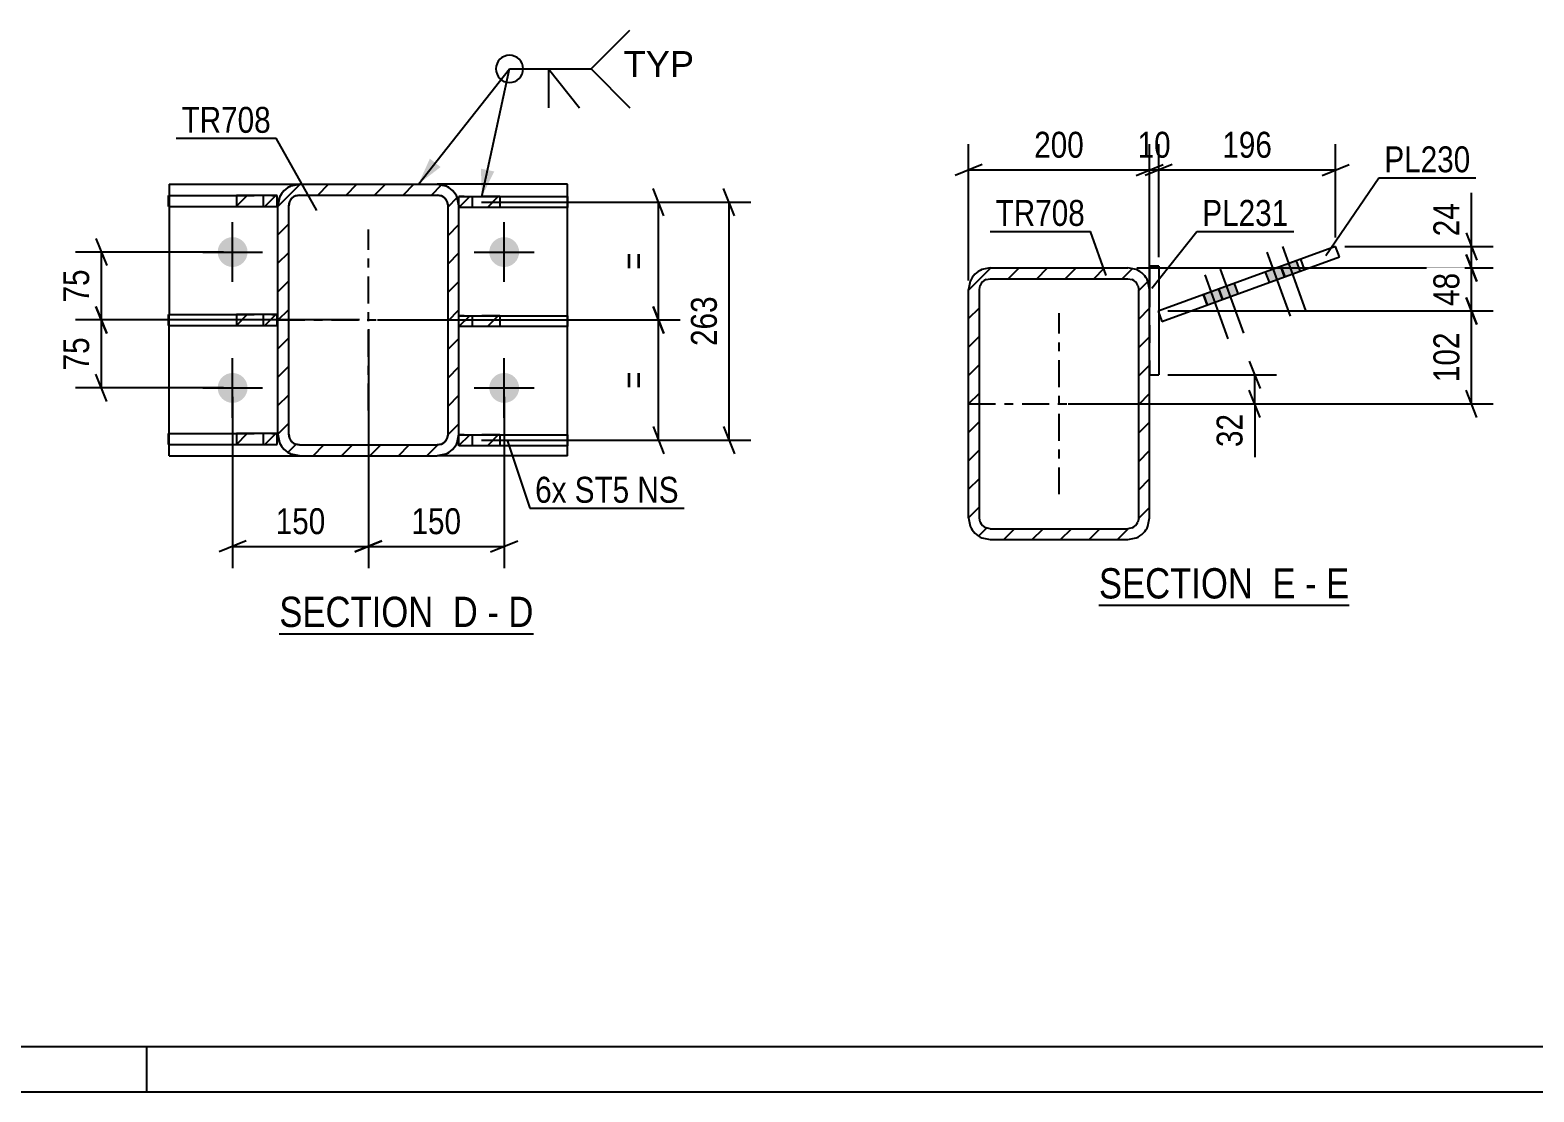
# Model space of a CAD drawing. Header units: millimetres. Extents: x -118 to 1071, y -539 to 302.
# Drawn here: x 8 to 174.2, y -539.5 to -422.2 of the extents above; entities that cross this region are included whole.
import ezdxf

# ---------------------------------------------------------------- set-up
doc = ezdxf.new("R2010")
doc.units = ezdxf.units.MM
doc.linetypes.add('DXK_LINE_DOT2', pattern=[3.9198, 1.9599, -1.9599])
doc.linetypes.add('DXK_LINE_DOT3', pattern=[5.9187, 2.979, -0.9799, 0.9799, -0.9799])
doc.styles.add('Arial', font='ARIAL.TTF', dxfattribs={"height": 0.2})
doc.styles.add('Arial Narrow', font='ARIALN.TTF', dxfattribs={"height": 0.2})

# ---------------------------------------------------------------- blocks, each defined once
blk = doc.blocks.new('Unknown-761550375-18 - 31289')
at = {"color": 6, "linetype": 'Continuous'}
blk.add_line((126.1, -485.72), (153.75, -485.72), dxfattribs=at)
at = {"color": 0, "linetype": 'Continuous'}
for points in [[(144.21, -484.97), (144.21, -481.47), (126.1, -481.47), (126.1, -484.97)], [(147.82, -484.97), (147.82, -481.47), (145.26, -481.47), (145.26, -484.97)], [(150.14, -484.97), (150.14, -481.47), (148.87, -481.47), (148.87, -484.97)], [(153.75, -484.97), (153.75, -481.47), (151.19, -481.47), (151.19, -484.97)]]:
    blk.add_wipeout(points, dxfattribs=at)
at = {"color": 7, "linetype": 'Continuous', "style": 'Arial Narrow'}
for s, p in [('SECTION ', (126.1, -484.97)), ('E', (145.26, -484.97)), ('E', (151.19, -484.97)), ('-', (148.87, -484.97))]:
    blk.add_text(s, height=3.34, dxfattribs=at).set_placement(p)
blk = doc.blocks.new('Unknown-761550375-1135')
at = {"color": 5, "linetype": 'Continuous'}
for p, q in [((-113.09, -534.46), (1065.91, -534.46)), ((20.91, -539.46), (20.91, -534.46)), ((-118.09, -539.46), (1070.91, -539.46))]:
    blk.add_line(p, q, dxfattribs=at)
blk = doc.blocks.new('Unknown-761550375-16 - 29716')
at = {"color": 6, "linetype": 'Continuous'}
blk.add_line((35.56, -488.87), (63.63, -488.87), dxfattribs=at)
at = {"color": 0, "linetype": 'Continuous'}
for points in [[(53.67, -488.12), (53.67, -484.62), (35.56, -484.62), (35.56, -488.12)], [(57.49, -488.12), (57.49, -484.62), (54.72, -484.62), (54.72, -488.12)], [(59.81, -488.12), (59.81, -484.62), (58.54, -484.62), (58.54, -488.12)], [(63.63, -488.12), (63.63, -484.62), (60.86, -484.62), (60.86, -488.12)]]:
    blk.add_wipeout(points, dxfattribs=at)
at = {"color": 7, "linetype": 'Continuous', "style": 'Arial Narrow'}
for s, p in [('SECTION ', (35.56, -488.12)), ('D', (54.72, -488.12)), ('D', (60.86, -488.12)), ('-', (58.54, -488.12))]:
    blk.add_text(s, height=3.34, dxfattribs=at).set_placement(p)
blk = doc.blocks.new('Part-761550375-31332 - 31289')
at = {"linetype": 'Continuous'}
h = blk.add_hatch(dxfattribs=at)
h.set_pattern_fill('', scale=0.7, style=0, pattern_type=0)
h.set_pattern_definition([(45, (111.696, -476.0658), (-1.57154, 1.57154), [])])
h.paths.add_polyline_path([(111.7, -450.87), (111.7, -476.07), (111.88, -476.98), (112.4, -477.76), (113.18, -478.28), (114.1, -478.47), (129.3, -478.47), (130.21, -478.28), (130.99, -477.76), (131.51, -476.98), (131.7, -476.07), (131.7, -450.87), (131.51, -449.95), (130.99, -449.17), (130.21, -448.65), (129.3, -448.47), (114.1, -448.47), (113.18, -448.65), (112.4, -449.17), (111.88, -449.95)])
h.paths.add_polyline_path([(113.25, -450.02), (113.64, -449.76), (114.1, -449.67), (129.3, -449.67), (129.76, -449.76), (130.14, -450.02), (130.4, -450.41), (130.5, -450.87), (130.5, -476.07), (130.4, -476.53), (130.14, -476.91), (129.76, -477.17), (129.3, -477.27), (114.1, -477.27), (113.64, -477.17), (113.25, -476.91), (112.99, -476.53), (112.9, -476.07), (112.9, -450.87), (112.99, -450.41)])
at = {"color": 2, "linetype": 'Continuous'}
for p, q in [((114.1, -448.47), (113.18, -448.65)), ((114.1, -448.47), (129.3, -448.47)), ((130.21, -448.65), (129.3, -448.47)), ((111.88, -449.95), (111.7, -450.87)), ((113.64, -449.76), (114.1, -449.67)), ((114.1, -449.67), (129.3, -449.67)), ((129.3, -449.67), (129.76, -449.76)), ((131.7, -450.87), (131.51, -449.95)), ((111.7, -476.07), (111.7, -450.87)), ((112.9, -450.87), (112.99, -450.41)), ((112.9, -476.07), (112.9, -450.87)), ((130.4, -450.41), (130.5, -450.87)), ((130.5, -476.07), (130.5, -450.87)), ((131.7, -476.07), (131.7, -450.87)), ((111.7, -476.07), (111.88, -476.98)), ((112.99, -476.53), (112.9, -476.07)), ((130.5, -476.07), (130.4, -476.53)), ((131.51, -476.98), (131.7, -476.07)), ((113.18, -478.28), (114.1, -478.47)), ((114.1, -477.27), (113.64, -477.17)), ((114.1, -477.27), (129.3, -477.27)), ((129.76, -477.17), (129.3, -477.27)), ((129.3, -478.47), (130.21, -478.28)), ((114.1, -478.47), (129.3, -478.47))]:
    blk.add_line(p, q, dxfattribs=at)
at = {"color": 7, "linetype": 'DXK_LINE_DOT3'}
for p, q in [((121.7, -473.47), (121.7, -453.47)), ((111.7, -463.47), (131.7, -463.47))]:
    blk.add_line(p, q, dxfattribs=at)
at = {"color": 2, "linetype": 'Continuous'}
for centre, radius, start, end in [((114.1, -450.87), 2.4, 112.5, 157.5), ((114.1, -450.87), 1.2, 112.5, 157.5), ((129.3, -450.87), 1.2, 22.5, 67.5), ((129.3, -450.87), 2.4, 22.5, 67.5), ((114.1, -476.07), 1.2, 202.5, 247.5), ((129.3, -476.07), 1.2, 292.5, 337.5), ((114.1, -476.07), 2.4, 202.5, 247.5), ((129.3, -476.07), 2.4, 292.5, 337.5)]:
    blk.add_arc(centre, radius, start, end, dxfattribs=at)
blk = doc.blocks.new('Part-761550375-31386 - 31289')
at = {"color": 2, "linetype": 'Continuous'}
for p, q in [((131.7, -448.27), (131.7, -450.86)), ((132.7, -448.27), (131.7, -448.27)), ((132.7, -448.27), (132.7, -460.27)), ((131.7, -460.27), (132.7, -460.27))]:
    blk.add_line(p, q, dxfattribs=at)
at = {"color": 7, "linetype": 'DXK_LINE_DOT2'}
blk.add_line((131.7, -450.86), (131.7, -460.27), dxfattribs=at)
blk = doc.blocks.new('Part-761550375-31413 - 31289')
at = {"color": 2, "linetype": 'Continuous'}
for p, q in [((152.25, -446.1), (132.65, -453.24)), ((152.67, -447.23), (152.25, -446.1)), ((133.06, -454.37), (152.67, -447.23)), ((148.82, -448.63), (148.41, -447.5)), ((132.65, -453.24), (133.06, -454.37))]:
    blk.add_line(p, q, dxfattribs=at)
at = {"color": 7, "linetype": 'DXK_LINE_DOT2'}
blk.add_line((138.08, -452.54), (137.67, -451.41), dxfattribs=at)
blk = doc.blocks.new('Bolt-761550375-31441 - 31289')
at = {"linetype": 'Continuous'}
for points in [[(144.89, -450.06), (146.58, -449.44), (146.17, -448.31), (144.48, -448.93)], [(146.62, -449.43), (148.31, -448.81), (147.9, -447.69), (146.21, -448.3)], [(139.75, -451.93), (141.45, -451.31), (141.03, -450.18), (139.34, -450.8)], [(138.03, -452.56), (139.72, -451.94), (139.31, -450.81), (137.62, -451.43)]]:
    blk.add_hatch(color=1, dxfattribs=at).paths.add_polyline_path(points)
at = {"color": 1, "linetype": 'Continuous'}
for p, q in [((144.64, -446.74), (147.21, -453.79)), ((146.37, -446.11), (148.93, -453.16)), ((146.17, -448.31), (146.58, -449.44)), ((146.21, -448.3), (146.62, -449.43)), ((147.9, -447.69), (148.31, -448.81)), ((137.78, -449.24), (140.34, -456.29)), ((139.51, -448.61), (142.07, -455.66)), ((141.03, -450.18), (141.45, -451.31)), ((144.48, -448.93), (144.89, -450.06)), ((137.62, -451.43), (138.03, -452.56)), ((139.31, -450.81), (139.72, -451.94)), ((139.34, -450.8), (139.75, -451.93))]:
    blk.add_line(p, q, dxfattribs=at)
blk = doc.blocks.new('Part-761550375-29772 - 29716')
at = {"linetype": 'Continuous'}
h = blk.add_hatch(dxfattribs=at)
h.set_pattern_fill('', scale=0.7, style=0, pattern_type=0)
h.set_pattern_definition([(45, (30.8278, -467.9673), (-1.5715, 1.5715), [])])
h.paths.add_polyline_path([(30.83, -466.77), (30.83, -467.97), (35.32, -467.97), (35.32, -466.77)])
at = {"color": 2, "linetype": 'Continuous'}
for p, q in [((23.32, -466.77), (30.83, -466.77)), ((23.32, -467.97), (23.32, -466.77)), ((35.32, -466.77), (30.83, -466.77)), ((30.83, -466.77), (30.83, -467.97)), ((35.32, -467.97), (35.32, -466.77)), ((23.32, -467.97), (30.83, -467.97)), ((30.83, -467.97), (35.32, -467.97))]:
    blk.add_line(p, q, dxfattribs=at)
at = {"color": 7, "linetype": 'DXK_LINE_DOT2'}
for p, q in [((30.83, -466.77), (35.32, -466.77)), ((33.82, -467.97), (33.82, -466.77)), ((35.32, -467.97), (35.32, -466.77)), ((30.83, -467.97), (35.32, -467.97))]:
    blk.add_line(p, q, dxfattribs=at)
blk = doc.blocks.new('Part-761550375-29775 - 29716')
at = {"linetype": 'Continuous'}
h = blk.add_hatch(dxfattribs=at)
h.set_pattern_fill('', scale=0.7, style=0, pattern_type=0)
h.set_pattern_definition([(45, (55.4005, -468.0973), (-1.5715, 1.5715), [])])
h.paths.add_polyline_path([(55.4, -466.9), (55.4, -468.1), (59.9, -468.1), (59.9, -466.9)])
at = {"color": 7, "linetype": 'DXK_LINE_DOT2'}
for p, q in [((55.4, -468.1), (55.4, -466.9)), ((59.9, -466.9), (55.4, -466.9)), ((59.9, -468.1), (55.4, -468.1)), ((56.9, -468.1), (56.9, -466.9))]:
    blk.add_line(p, q, dxfattribs=at)
at = {"color": 2, "linetype": 'Continuous'}
for p, q in [((55.4, -468.1), (55.4, -466.9)), ((55.4, -466.9), (59.9, -466.9)), ((59.9, -468.1), (55.4, -468.1)), ((59.9, -466.9), (67.4, -466.9)), ((59.9, -466.9), (59.9, -468.1)), ((67.4, -468.1), (59.9, -468.1)), ((67.4, -466.9), (67.4, -468.1))]:
    blk.add_line(p, q, dxfattribs=at)
blk = doc.blocks.new('Part-761550375-29759 - 29716')
at = {"linetype": 'Continuous'}
h = blk.add_hatch(dxfattribs=at)
h.set_pattern_fill('', scale=0.7, style=0, pattern_type=0)
h.set_pattern_definition([(45, (35.4005, -466.8168), (-1.57154, 1.57154), [])])
h.paths.add_polyline_path([(35.4, -441.62), (35.4, -466.82), (35.58, -467.74), (36.1, -468.51), (36.88, -469.03), (37.8, -469.22), (53, -469.22), (53.92, -469.03), (54.7, -468.51), (55.22, -467.74), (55.4, -466.82), (55.4, -441.62), (55.22, -440.7), (54.7, -439.92), (53.92, -439.4), (53, -439.22), (37.8, -439.22), (36.88, -439.4), (36.1, -439.92), (35.58, -440.7)])
h.paths.add_polyline_path([(36.95, -440.77), (37.34, -440.51), (37.8, -440.42), (53, -440.42), (53.46, -440.51), (53.85, -440.77), (54.11, -441.16), (54.2, -441.62), (54.2, -466.82), (54.11, -467.28), (53.85, -467.67), (53.46, -467.93), (53, -468.02), (37.8, -468.02), (37.34, -467.93), (36.95, -467.67), (36.69, -467.28), (36.6, -466.82), (36.6, -441.62), (36.69, -441.16)])
at = {"color": 7, "linetype": 'DXK_LINE_DOT2'}
for p, q in [((36.88, -439.4), (37.8, -439.22)), ((37.8, -439.22), (53, -439.22)), ((53, -439.22), (53.92, -439.4)), ((35.4, -441.62), (35.58, -440.7)), ((35.4, -466.82), (35.4, -441.62)), ((36.69, -441.16), (36.6, -441.62)), ((36.6, -466.82), (36.6, -441.62)), ((37.8, -440.42), (37.34, -440.51)), ((37.8, -440.42), (53, -440.42)), ((53.46, -440.51), (53, -440.42)), ((54.2, -441.62), (54.11, -441.16)), ((54.2, -466.82), (54.2, -441.62)), ((55.22, -440.7), (55.4, -441.62)), ((55.4, -466.82), (55.4, -441.62)), ((35.58, -467.74), (35.4, -466.82)), ((36.6, -466.82), (36.69, -467.28)), ((37.34, -467.93), (37.8, -468.02)), ((37.8, -468.02), (53, -468.02)), ((53, -468.02), (53.46, -467.93)), ((54.11, -467.28), (54.2, -466.82)), ((55.4, -466.82), (55.22, -467.74)), ((37.8, -469.22), (36.88, -469.03)), ((37.8, -469.22), (53, -469.22)), ((53.92, -469.03), (53, -469.22))]:
    blk.add_line(p, q, dxfattribs=at)
at = {"color": 2, "linetype": 'Continuous'}
for p, q in [((37.8, -439.22), (36.88, -439.4)), ((37.8, -439.22), (53, -439.22)), ((53.92, -439.4), (53, -439.22)), ((35.58, -440.7), (35.4, -441.62)), ((35.4, -466.82), (35.4, -441.62)), ((36.6, -441.62), (36.69, -441.16)), ((36.6, -466.82), (36.6, -441.62)), ((37.34, -440.51), (37.8, -440.42)), ((37.8, -440.42), (53, -440.42)), ((53, -440.42), (53.46, -440.51)), ((54.11, -441.16), (54.2, -441.62)), ((54.2, -466.82), (54.2, -441.62)), ((55.4, -441.62), (55.22, -440.7)), ((55.4, -466.82), (55.4, -441.62)), ((35.4, -466.82), (35.58, -467.74)), ((36.69, -467.28), (36.6, -466.82)), ((37.8, -468.02), (37.34, -467.93)), ((37.8, -468.02), (53, -468.02)), ((53.46, -467.93), (53, -468.02)), ((54.2, -466.82), (54.11, -467.28)), ((55.22, -467.74), (55.4, -466.82)), ((36.88, -469.03), (37.8, -469.22)), ((37.8, -469.22), (53, -469.22)), ((53, -469.22), (53.92, -469.03))]:
    blk.add_line(p, q, dxfattribs=at)
at = {"color": 7, "linetype": 'DXK_LINE_DOT3'}
for p, q in [((45.4, -464.22), (45.4, -444.22)), ((35.4, -454.22), (55.4, -454.22))]:
    blk.add_line(p, q, dxfattribs=at)
at = {"color": 7, "linetype": 'DXK_LINE_DOT2'}
for centre, radius, start, end in [((37.8, -441.62), 2.4, 112.5, 157.5), ((53, -441.62), 2.4, 22.5, 67.5), ((37.8, -441.62), 1.2, 112.5, 157.5), ((53, -441.62), 1.2, 22.5, 67.5), ((37.8, -466.82), 2.4, 202.5, 247.5), ((37.8, -466.82), 1.2, 202.5, 247.5), ((53, -466.82), 1.2, 292.5, 337.5), ((53, -466.82), 2.4, 292.5, 337.5)]:
    blk.add_arc(centre, radius, start, end, dxfattribs=at)
at = {"color": 2, "linetype": 'Continuous'}
for centre, radius, start, end in [((37.8, -441.62), 2.4, 112.5, 157.5), ((53, -441.62), 2.4, 22.5, 67.5), ((37.8, -441.62), 1.2, 112.5, 157.5), ((53, -441.62), 1.2, 22.5, 67.5), ((37.8, -466.82), 2.4, 202.5, 247.5), ((37.8, -466.82), 1.2, 202.5, 247.5), ((53, -466.82), 1.2, 292.5, 337.5), ((53, -466.82), 2.4, 292.5, 337.5)]:
    blk.add_arc(centre, radius, start, end, dxfattribs=at)
blk = doc.blocks.new('Part-761550375-29760 - 29716')
at = {"color": 2, "linetype": 'Continuous'}
for p, q in [((23.4, -439.22), (23.4, -440.47)), ((23.4, -439.22), (37.8, -439.22)), ((67.4, -439.22), (53, -439.22)), ((67.4, -469.22), (67.4, -439.22)), ((23.4, -441.67), (23.4, -453.62)), ((23.4, -466.77), (23.4, -454.82)), ((23.4, -469.22), (23.4, -467.97)), ((23.4, -469.22), (37.8, -469.22)), ((67.4, -469.22), (53, -469.22))]:
    blk.add_line(p, q, dxfattribs=at)
at = {"color": 7, "linetype": 'DXK_LINE_DOT2'}
for p, q in [((23.4, -439.22), (23.4, -454.82)), ((37.8, -439.22), (53, -439.22)), ((23.4, -440.47), (23.4, -441.67)), ((23.4, -454.82), (23.4, -453.62)), ((23.4, -467.97), (23.4, -466.77)), ((37.8, -469.22), (53, -469.22))]:
    blk.add_line(p, q, dxfattribs=at)
blk = doc.blocks.new('Part-761550375-29770 - 29716')
at = {"linetype": 'Continuous'}
h = blk.add_hatch(dxfattribs=at)
h.set_pattern_fill('', scale=0.7, style=0, pattern_type=0)
h.set_pattern_definition([(45, (30.8278, -454.8173), (-1.5715, 1.5715), [])])
h.paths.add_polyline_path([(30.83, -453.62), (30.83, -454.82), (35.32, -454.82), (35.32, -453.62)])
at = {"color": 2, "linetype": 'Continuous'}
for p, q in [((23.32, -453.62), (30.83, -453.62)), ((23.32, -454.82), (23.32, -453.62)), ((23.32, -454.82), (30.83, -454.82)), ((35.32, -453.62), (30.83, -453.62)), ((30.83, -453.62), (30.83, -454.82)), ((30.83, -454.82), (35.32, -454.82)), ((35.32, -454.82), (35.32, -453.62))]:
    blk.add_line(p, q, dxfattribs=at)
at = {"color": 7, "linetype": 'DXK_LINE_DOT2'}
for p, q in [((30.83, -453.62), (35.32, -453.62)), ((30.83, -454.82), (35.32, -454.82)), ((33.82, -454.82), (33.82, -453.62)), ((35.32, -454.82), (35.32, -453.62))]:
    blk.add_line(p, q, dxfattribs=at)
blk = doc.blocks.new('Part-761550375-29771 - 29716')
at = {"linetype": 'Continuous'}
h = blk.add_hatch(dxfattribs=at)
h.set_pattern_fill('', scale=0.7, style=0, pattern_type=0)
h.set_pattern_definition([(45, (30.8278, -441.6673), (-1.5715, 1.5715), [])])
h.paths.add_polyline_path([(30.83, -440.47), (30.83, -441.67), (35.32, -441.67), (35.32, -440.47)])
at = {"color": 2, "linetype": 'Continuous'}
for p, q in [((23.32, -440.47), (30.83, -440.47)), ((23.32, -441.67), (23.32, -440.47)), ((23.32, -441.67), (30.83, -441.67)), ((35.32, -440.47), (30.83, -440.47)), ((30.83, -440.47), (30.83, -441.67)), ((30.83, -441.67), (35.32, -441.67)), ((35.32, -441.67), (35.32, -440.47))]:
    blk.add_line(p, q, dxfattribs=at)
at = {"color": 7, "linetype": 'DXK_LINE_DOT2'}
for p, q in [((30.83, -440.47), (35.32, -440.47)), ((30.83, -441.67), (35.32, -441.67)), ((33.82, -441.67), (33.82, -440.47)), ((35.32, -441.67), (35.32, -440.47))]:
    blk.add_line(p, q, dxfattribs=at)
blk = doc.blocks.new('Part-761550375-29773 - 29716')
at = {"linetype": 'Continuous'}
h = blk.add_hatch(dxfattribs=at)
h.set_pattern_fill('', scale=0.7, style=0, pattern_type=0)
h.set_pattern_definition([(45, (55.4005, -454.9473), (-1.5715, 1.5715), [])])
h.paths.add_polyline_path([(55.4, -453.75), (55.4, -454.95), (59.9, -454.95), (59.9, -453.75)])
at = {"color": 7, "linetype": 'DXK_LINE_DOT2'}
for p, q in [((55.4, -454.95), (55.4, -453.75)), ((59.9, -453.75), (55.4, -453.75)), ((59.9, -454.95), (55.4, -454.95)), ((56.9, -454.95), (56.9, -453.75))]:
    blk.add_line(p, q, dxfattribs=at)
at = {"color": 2, "linetype": 'Continuous'}
for p, q in [((55.4, -454.95), (55.4, -453.75)), ((55.4, -453.75), (59.9, -453.75)), ((59.9, -454.95), (55.4, -454.95)), ((59.9, -453.75), (67.4, -453.75)), ((59.9, -453.75), (59.9, -454.95)), ((67.4, -454.95), (59.9, -454.95)), ((67.4, -453.75), (67.4, -454.95))]:
    blk.add_line(p, q, dxfattribs=at)
blk = doc.blocks.new('Part-761550375-29774 - 29716')
at = {"linetype": 'Continuous'}
h = blk.add_hatch(dxfattribs=at)
h.set_pattern_fill('', scale=0.7, style=0, pattern_type=0)
h.set_pattern_definition([(45, (55.4005, -441.7973), (-1.5715, 1.5715), [])])
h.paths.add_polyline_path([(55.4, -440.6), (55.4, -441.8), (59.9, -441.8), (59.9, -440.6)])
at = {"color": 7, "linetype": 'DXK_LINE_DOT2'}
for p, q in [((55.4, -441.8), (55.4, -440.6)), ((59.9, -440.6), (55.4, -440.6)), ((59.9, -441.8), (55.4, -441.8)), ((56.9, -441.8), (56.9, -440.6))]:
    blk.add_line(p, q, dxfattribs=at)
at = {"color": 2, "linetype": 'Continuous'}
for p, q in [((55.4, -441.8), (55.4, -440.6)), ((55.4, -440.6), (59.9, -440.6)), ((59.9, -441.8), (55.4, -441.8)), ((59.9, -440.6), (67.4, -440.6)), ((59.9, -440.6), (59.9, -441.8)), ((67.4, -441.8), (59.9, -441.8)), ((67.4, -440.6), (67.4, -441.8))]:
    blk.add_line(p, q, dxfattribs=at)
blk = doc.blocks.new('Bolt-761550375-29850 - 29716')
at = {"linetype": 'Continuous'}
for points in [[(28.75, -446.72, -1), (32.05, -446.72, -1)], [(58.75, -446.72, -1), (62.05, -446.72, -1)], [(28.75, -461.72, -1), (32.05, -461.72, -1)], [(58.75, -461.72, -1), (62.05, -461.72, -1)]]:
    blk.add_hatch(color=1, dxfattribs=at).paths.add_polyline_path(points)
at = {"color": 1, "linetype": 'Continuous'}
for p, q in [((30.4, -450.02), (30.4, -443.42)), ((60.4, -450.02), (60.4, -443.42)), ((27.1, -446.72), (33.7, -446.72)), ((57.1, -446.72), (63.7, -446.72)), ((30.4, -465.02), (30.4, -458.42)), ((60.4, -465.02), (60.4, -458.42)), ((27.1, -461.72), (33.7, -461.72)), ((57.1, -461.72), (63.7, -461.72))]:
    blk.add_line(p, q, dxfattribs=at)
blk = doc.blocks.new('StraightDimension-761550375-33358 - 31289')
at = {"color": 7, "linetype": 'Continuous'}
for p, q in [((131.7, -449.87), (131.7, -434.8)), ((132.7, -447.27), (132.7, -434.8)), ((130.2, -438.25), (133.2, -437.05)), ((134.2, -437.05), (131.2, -438.25)), ((131.7, -437.65), (132.7, -437.65))]:
    blk.add_line(p, q, dxfattribs=at)
at = {"color": 0}
blk.add_wipeout([(134.62, -436.9), (134.62, -432.7), (129.77, -432.7), (129.77, -436.9)], dxfattribs=at)
at = {"color": 3, "style": 'Arial Narrow'}
blk.add_text('10', height=2.863, dxfattribs=at).set_placement((130.37, -436.3))
blk = doc.blocks.new('StraightDimension-761550375-33147 - 31289')
at = {"color": 7, "linetype": 'Continuous'}
for p, q in [((142.71, -458.77), (143.91, -461.77)), ((133.7, -460.27), (145.71, -460.27)), ((143.31, -463.47), (143.31, -460.27)), ((122.7, -463.47), (145.71, -463.47)), ((143.91, -464.97), (142.71, -461.97))]:
    blk.add_line(p, q, dxfattribs=at)
at = {"color": 0}
blk.add_wipeout([(142.56, -463.99), (138.36, -463.99), (138.36, -468.85), (142.56, -468.85)], dxfattribs=at)
at = {"color": 7, "linetype": 'Continuous'}
blk.add_line((143.31, -463.47), (143.31, -469.37), dxfattribs=at)
blk.add_line((143.31, -463.47), (143.31, -469.37), dxfattribs=at)
at = {"color": 3, "style": 'Arial Narrow'}
blk.add_text('32', height=2.863, rotation=90.0002, dxfattribs=at).set_placement((141.96, -468.25))
blk = doc.blocks.new('StraightDimension-761550375-33256 - 31289')
at = {"color": 7, "linetype": 'Continuous'}
for p, q in [((166.66, -444.6), (167.86, -447.6)), ((153.25, -446.1), (169.66, -446.1)), ((167.26, -448.47), (167.26, -446.1)), ((130.3, -448.47), (169.66, -448.47)), ((167.86, -449.97), (166.66, -446.97))]:
    blk.add_line(p, q, dxfattribs=at)
at = {"color": 0}
blk.add_wipeout([(166.51, -440.72), (162.31, -440.72), (162.31, -445.58), (166.51, -445.58)], dxfattribs=at)
at = {"color": 7, "linetype": 'Continuous'}
blk.add_line((167.26, -446.1), (167.26, -440.19), dxfattribs=at)
blk.add_line((167.26, -446.1), (167.26, -440.19), dxfattribs=at)
at = {"color": 3, "style": 'Arial Narrow'}
blk.add_text('24', height=2.863, rotation=90.0002, dxfattribs=at).set_placement((165.91, -444.98))
blk = doc.blocks.new('StraightDimension-761550375-33257 - 31289')
at = {"color": 7, "linetype": 'Continuous'}
for p, q in [((130.3, -448.47), (169.66, -448.47)), ((166.66, -446.97), (167.86, -449.97)), ((167.26, -453.22), (167.26, -448.47)), ((167.86, -454.72), (166.66, -451.72)), ((133.7, -453.22), (169.66, -453.22))]:
    blk.add_line(p, q, dxfattribs=at)
at = {"color": 0}
blk.add_wipeout([(166.51, -448.41), (162.31, -448.41), (162.31, -453.27), (166.51, -453.27)], dxfattribs=at)
at = {"color": 3, "style": 'Arial Narrow'}
blk.add_text('48', height=2.863, rotation=90.0002, dxfattribs=at).set_placement((165.91, -452.67))
blk = doc.blocks.new('StraightDimension-761550375-33258 - 31289')
at = {"color": 7, "linetype": 'Continuous'}
for p, q in [((166.66, -451.72), (167.86, -454.72)), ((133.7, -453.22), (169.66, -453.22)), ((167.26, -463.47), (167.26, -453.22)), ((122.7, -463.47), (169.66, -463.47)), ((167.86, -464.97), (166.66, -461.97))]:
    blk.add_line(p, q, dxfattribs=at)
at = {"color": 0}
blk.add_wipeout([(166.51, -455), (162.31, -455), (162.31, -461.68), (166.51, -461.68)], dxfattribs=at)
at = {"color": 3, "style": 'Arial Narrow'}
blk.add_text('102', height=2.863, rotation=90.0002, dxfattribs=at).set_placement((165.91, -461.08))
blk = doc.blocks.new('StraightDimension-761550375-33357 - 31289')
at = {"color": 7, "linetype": 'Continuous'}
for p, q in [((132.7, -447.27), (132.7, -434.8)), ((152.25, -445.1), (152.25, -434.8)), ((134.2, -437.05), (131.2, -438.25)), ((132.7, -437.65), (152.25, -437.65)), ((150.75, -438.25), (153.75, -437.05))]:
    blk.add_line(p, q, dxfattribs=at)
at = {"color": 0}
blk.add_wipeout([(145.82, -436.9), (145.82, -432.7), (139.13, -432.7), (139.13, -436.9)], dxfattribs=at)
at = {"color": 3, "style": 'Arial Narrow'}
blk.add_text('196', height=2.863, dxfattribs=at).set_placement((139.73, -436.3))
blk = doc.blocks.new('StraightDimension-761550375-33359 - 31289')
at = {"color": 7, "linetype": 'Continuous'}
for p, q in [((111.7, -449.87), (111.7, -434.8)), ((131.7, -449.87), (131.7, -434.8)), ((113.2, -437.05), (110.2, -438.25)), ((111.7, -437.65), (131.7, -437.65)), ((130.2, -438.25), (133.2, -437.05))]:
    blk.add_line(p, q, dxfattribs=at)
at = {"color": 0}
blk.add_wipeout([(125.04, -436.9), (125.04, -432.7), (118.35, -432.7), (118.35, -436.9)], dxfattribs=at)
at = {"color": 3, "style": 'Arial Narrow'}
blk.add_text('200', height=2.863, dxfattribs=at).set_placement((118.95, -436.3))
blk = doc.blocks.new('StraightDimension-761550375-39086 - 29716')
at = {"color": 7, "linetype": 'Continuous'}
for p, q in [((45.4, -455.22), (45.4, -481.62)), ((60.4, -462.72), (60.4, -481.62)), ((46.9, -478.62), (43.9, -479.82)), ((45.4, -479.22), (60.4, -479.22)), ((58.9, -479.82), (61.9, -478.62))]:
    blk.add_line(p, q, dxfattribs=at)
at = {"color": 0}
blk.add_wipeout([(56.24, -478.47), (56.24, -474.27), (49.56, -474.27), (49.56, -478.47)], dxfattribs=at)
at = {"color": 3, "style": 'Arial Narrow'}
blk.add_text('150', height=2.863, dxfattribs=at).set_placement((50.16, -477.87))
blk = doc.blocks.new('StraightDimension-761550375-32636 - 29716')
at = {"color": 7, "linetype": 'Continuous'}
for p, q in [((15.3, -445.22), (16.5, -448.22)), ((29.4, -446.72), (13.05, -446.72)), ((15.9, -454.22), (15.9, -446.72)), ((16.5, -455.72), (15.3, -452.72)), ((44.4, -454.22), (13.05, -454.22))]:
    blk.add_line(p, q, dxfattribs=at)
at = {"color": 0}
blk.add_wipeout([(15.15, -448.04), (10.95, -448.04), (10.95, -452.89), (15.15, -452.89)], dxfattribs=at)
at = {"color": 3, "style": 'Arial Narrow'}
blk.add_text('75', height=2.863, rotation=90.0002, dxfattribs=at).set_placement((14.55, -452.29))
blk = doc.blocks.new('StraightDimension-761550375-32737 - 29716')
at = {"color": 7, "linetype": 'Continuous'}
for p, q in [((78.04, -455.72), (76.84, -452.72)), ((46.4, -454.22), (79.84, -454.22)), ((77.44, -467.5), (77.44, -454.22)), ((76.84, -466), (78.04, -469)), ((57.9, -467.5), (79.84, -467.5))]:
    blk.add_line(p, q, dxfattribs=at)
at = {"color": 0}
blk.add_wipeout([(76.69, -459.3), (72.49, -459.3), (72.49, -462.42), (76.69, -462.42)], dxfattribs=at)
at = {"color": 3, "style": 'Arial Narrow'}
blk.add_text('=', height=2.86, rotation=90.0002, dxfattribs=at).set_placement((76.09, -461.82))
blk = doc.blocks.new('StraightDimension-761550375-32637 - 29716')
at = {"color": 7, "linetype": 'Continuous'}
for p, q in [((15.3, -452.72), (16.5, -455.72)), ((44.4, -454.22), (13.05, -454.22)), ((15.9, -461.72), (15.9, -454.22)), ((29.4, -461.72), (13.05, -461.72)), ((16.5, -463.22), (15.3, -460.22))]:
    blk.add_line(p, q, dxfattribs=at)
at = {"color": 0}
blk.add_wipeout([(15.15, -455.54), (10.95, -455.54), (10.95, -460.39), (15.15, -460.39)], dxfattribs=at)
at = {"color": 3, "style": 'Arial Narrow'}
blk.add_text('75', height=2.863, rotation=90.0002, dxfattribs=at).set_placement((14.55, -459.79))
blk = doc.blocks.new('StraightDimension-761550375-32736 - 29716')
at = {"color": 7, "linetype": 'Continuous'}
for p, q in [((78.04, -442.7), (76.84, -439.7)), ((57.9, -441.2), (79.84, -441.2)), ((77.44, -454.22), (77.44, -441.2)), ((76.84, -452.72), (78.04, -455.72)), ((46.4, -454.22), (79.84, -454.22))]:
    blk.add_line(p, q, dxfattribs=at)
at = {"color": 0}
blk.add_wipeout([(76.69, -446.15), (72.49, -446.15), (72.49, -449.27), (76.69, -449.27)], dxfattribs=at)
at = {"color": 3, "style": 'Arial Narrow'}
blk.add_text('=', height=2.86, rotation=90.0002, dxfattribs=at).set_placement((76.09, -448.67))
blk = doc.blocks.new('StraightDimension-761550375-39087 - 29716')
at = {"color": 7, "linetype": 'Continuous'}
for p, q in [((45.4, -455.22), (45.4, -481.62)), ((30.4, -462.72), (30.4, -481.62)), ((31.9, -478.62), (28.9, -479.82)), ((30.4, -479.22), (45.4, -479.22)), ((43.9, -479.82), (46.9, -478.62))]:
    blk.add_line(p, q, dxfattribs=at)
at = {"color": 0}
blk.add_wipeout([(41.24, -478.47), (41.24, -474.27), (34.56, -474.27), (34.56, -478.47)], dxfattribs=at)
at = {"color": 3, "style": 'Arial Narrow'}
blk.add_text('150', height=2.863, dxfattribs=at).set_placement((35.16, -477.87))
blk = doc.blocks.new('StraightDimension-761550375-39462 - 29716')
at = {"color": 7, "linetype": 'Continuous'}
for p, q in [((85.84, -442.7), (84.64, -439.7)), ((57.9, -441.2), (87.64, -441.2)), ((85.24, -467.5), (85.24, -441.2)), ((84.64, -466), (85.84, -469)), ((57.9, -467.5), (87.64, -467.5))]:
    blk.add_line(p, q, dxfattribs=at)
at = {"color": 0}
blk.add_wipeout([(84.49, -451.01), (80.29, -451.01), (80.29, -457.69), (84.49, -457.69)], dxfattribs=at)
at = {"color": 3, "style": 'Arial Narrow'}
blk.add_text('263', height=2.863, rotation=90.0002, dxfattribs=at).set_placement((83.89, -457.09))
blk = doc.blocks.new('Mark-761550375-33409 - 31289')
at = {"color": 0}
blk.add_wipeout([(124.56, -443.83), (124.56, -440.83), (114.69, -440.83), (114.69, -443.83)], dxfattribs=at)
blk.add_wipeout([(124.56, -443.83), (124.56, -440.83), (114.69, -440.83), (114.69, -443.83)], dxfattribs=at)
at = {"color": 30, "linetype": 'Continuous'}
for p in [(114.09, -444.43), (126.9, -449.31)]:
    blk.add_line(p, (125.16, -444.43), dxfattribs=at)
at = {"color": 3, "style": 'Arial Narrow'}
blk.add_text('TR708', height=2.863, dxfattribs=at).set_placement((114.69, -443.83))
blk = doc.blocks.new('Mark-761550375-33412 - 31289')
at = {"color": 0}
blk.add_wipeout([(147.02, -443.83), (147.02, -440.83), (137.52, -440.83), (137.52, -443.83)], dxfattribs=at)
blk.add_wipeout([(147.02, -443.83), (147.02, -440.83), (137.52, -440.83), (137.52, -443.83)], dxfattribs=at)
at = {"color": 30, "linetype": 'Continuous'}
for p, q in [((131.93, -450.7), (136.92, -444.43)), ((136.92, -444.43), (147.62, -444.43))]:
    blk.add_line(p, q, dxfattribs=at)
at = {"color": 3, "style": 'Arial Narrow'}
blk.add_text('PL231', height=2.863, dxfattribs=at).set_placement((137.52, -443.83))
blk = doc.blocks.new('Mark-761550375-33415 - 31289')
at = {"color": 0}
blk.add_wipeout([(167.13, -437.91), (167.13, -434.91), (157.63, -434.91), (157.63, -437.91)], dxfattribs=at)
blk.add_wipeout([(167.13, -437.91), (167.13, -434.91), (157.63, -434.91), (157.63, -437.91)], dxfattribs=at)
at = {"color": 30, "linetype": 'Continuous'}
for p, q in [((151.17, -447.11), (157.03, -438.51)), ((157.03, -438.51), (167.73, -438.51))]:
    blk.add_line(p, q, dxfattribs=at)
at = {"color": 3, "style": 'Arial Narrow'}
blk.add_text('PL230', height=2.863, dxfattribs=at).set_placement((157.63, -437.91))
blk = doc.blocks.new('WeldMark-761550375-32988 - 29716')
at = {"linetype": 'Continuous'}
for points in [[(53.37, -437.33), (50.92, -439.22), (52.19, -436.4)], [(59.3, -437.82), (57.93, -440.6), (57.83, -437.51)]]:
    blk.add_hatch(color=30, dxfattribs=at).paths.add_polyline_path(points)
at = {"color": 30, "linetype": 'Continuous'}
for p, q in [((50.92, -439.22), (60.99, -426.49)), ((57.93, -440.6), (60.99, -426.49)), ((60.99, -426.49), (69.99, -426.49))]:
    blk.add_line(p, q, dxfattribs=at)
at = {"color": 3, "linetype": 'Continuous'}
for q in [(68.71, -430.78), (65.28, -430.78)]:
    blk.add_line((65.28, -426.49), q, dxfattribs=at)
for start, end in [(90, 270), (270, 90)]:
    blk.add_arc((60.99, -426.49), 1.5, start, end, dxfattribs=at)
at = {"color": 0, "linetype": 'Continuous'}
blk.add_wipeout([(81.37, -427.39), (81.37, -424.39), (73.59, -424.39), (73.59, -427.39)], dxfattribs=at)
blk.add_wipeout([(81.37, -427.39), (81.37, -424.39), (73.59, -424.39), (73.59, -427.39)], dxfattribs=at)
at = {"color": 3, "linetype": 'Continuous'}
for q in [(74.28, -422.21), (74.28, -430.78)]:
    blk.add_line((69.99, -426.49), q, dxfattribs=at)
at = {"color": 3, "linetype": 'Continuous', "style": 'Arial'}
blk.add_text('TYP', height=2.865, dxfattribs=at).set_placement((73.59, -427.39))
blk = doc.blocks.new('Mark-761550375-32804 - 29716')
at = {"color": 0}
blk.add_wipeout([(34.62, -433.55), (34.62, -430.55), (24.76, -430.55), (24.76, -433.55)], dxfattribs=at)
blk.add_wipeout([(34.62, -433.55), (34.62, -430.55), (24.76, -430.55), (24.76, -433.55)], dxfattribs=at)
at = {"color": 30, "linetype": 'Continuous'}
for p in [(24.16, -434.15), (39.71, -442.14)]:
    blk.add_line(p, (35.22, -434.15), dxfattribs=at)
at = {"color": 3, "style": 'Arial Narrow'}
blk.add_text('TR708', height=2.863, dxfattribs=at).set_placement((24.76, -433.55))
blk = doc.blocks.new('MarkSet-761550375-32825 - 29716')
at = {"color": 0}
for points in [[(67.29, -474.4), (67.29, -471.4), (63.82, -471.4), (63.82, -474.4)], [(74.21, -474.4), (74.21, -471.4), (68.19, -471.4), (68.19, -474.4)], [(79.68, -474.4), (79.68, -471.4), (75.11, -471.4), (75.11, -474.4)]]:
    blk.add_wipeout(points, dxfattribs=at)
for points in [[(67.29, -474.4), (67.29, -471.4), (63.82, -471.4), (63.82, -474.4)], [(74.21, -474.4), (74.21, -471.4), (68.19, -471.4), (68.19, -474.4)], [(79.68, -474.4), (79.68, -471.4), (75.11, -471.4), (75.11, -474.4)]]:
    blk.add_wipeout(points, dxfattribs=at)
at = {"color": 30, "linetype": 'Continuous'}
for p, q in [((60.76, -467.59), (63.22, -475)), ((63.22, -475), (80.28, -475))]:
    blk.add_line(p, q, dxfattribs=at)
at = {"color": 3, "style": 'Arial Narrow'}
for s, p in [('6x', (63.82, -474.4)), ('ST5', (68.19, -474.4)), ('NS', (75.11, -474.4))]:
    blk.add_text(s, height=2.863, dxfattribs=at).set_placement(p)

msp = doc.modelspace()

# ---------------------------------------------------------------- block references
for name in ['Part-761550375-29760 - 29716', 'Part-761550375-29759 - 29716', 'Part-761550375-29771 - 29716', 'Part-761550375-29774 - 29716', 'Bolt-761550375-29850 - 29716', 'Part-761550375-31413 - 31289', 'Bolt-761550375-31441 - 31289', 'Part-761550375-31332 - 31289', 'Part-761550375-31386 - 31289', 'Part-761550375-29770 - 29716', 'Part-761550375-29773 - 29716', 'Part-761550375-29772 - 29716', 'Part-761550375-29775 - 29716', 'Unknown-761550375-18 - 31289']:
    msp.add_blockref(name, (0, 0))

# ---------------------------------------------------------------- next in the draw order: block references
msp.add_blockref('Unknown-761550375-1135', (0, 0))

# ---------------------------------------------------------------- next in the draw order: block references
for name in ['Mark-761550375-32804 - 29716', 'StraightDimension-761550375-33358 - 31289', 'StraightDimension-761550375-39086 - 29716', 'StraightDimension-761550375-33147 - 31289', 'Unknown-761550375-16 - 29716']:
    msp.add_blockref(name, (0, 0))

# ---------------------------------------------------------------- next in the draw order: block references
for name in ['StraightDimension-761550375-33256 - 31289', 'StraightDimension-761550375-32636 - 29716', 'StraightDimension-761550375-32737 - 29716']:
    msp.add_blockref(name, (0, 0))

# ---------------------------------------------------------------- next in the draw order: block references
for name in ['StraightDimension-761550375-32736 - 29716', 'StraightDimension-761550375-33257 - 31289', 'StraightDimension-761550375-32637 - 29716']:
    msp.add_blockref(name, (0, 0))

# ---------------------------------------------------------------- next in the draw order: block references
for name in ['StraightDimension-761550375-33357 - 31289', 'StraightDimension-761550375-39462 - 29716', 'StraightDimension-761550375-33258 - 31289', 'StraightDimension-761550375-39087 - 29716']:
    msp.add_blockref(name, (0, 0))

# ---------------------------------------------------------------- next in the draw order: block references
for name in ['WeldMark-761550375-32988 - 29716', 'StraightDimension-761550375-33359 - 31289', 'Mark-761550375-33415 - 31289', 'MarkSet-761550375-32825 - 29716']:
    msp.add_blockref(name, (0, 0))

# ---------------------------------------------------------------- next in the draw order: block references
for name in ['Mark-761550375-33409 - 31289', 'Mark-761550375-33412 - 31289']:
    msp.add_blockref(name, (0, 0))

doc.saveas('drawing.dxf')
